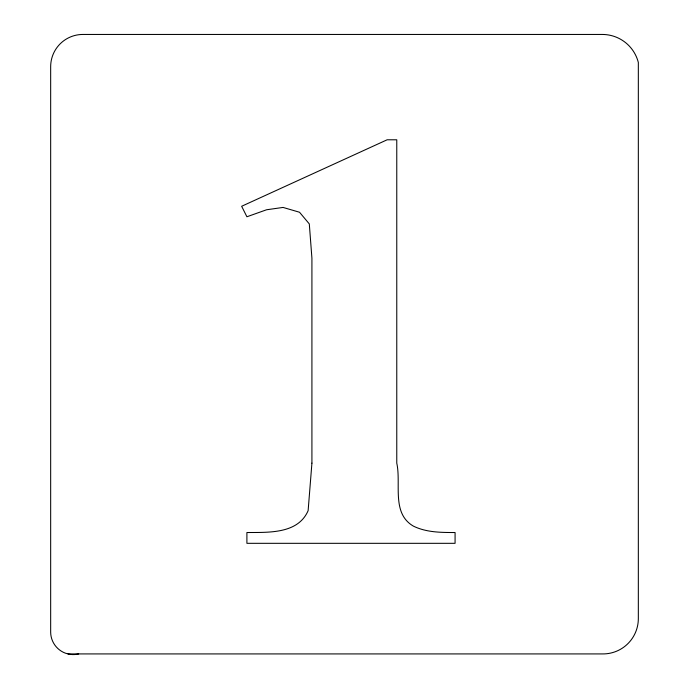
<?xml version="1.0" encoding="UTF-8"?>
<svg xmlns="http://www.w3.org/2000/svg" width="689" height="689" viewBox="0 0 689 689"><rect width="100%" height="100%" fill="white"/><g stroke="black" fill="none" stroke-linecap="round" stroke-linejoin="round"><path stroke-width="1.03" d="M67.978 653.921L602.289 653.921A35.354 35.354 0 0 0 638.333 618.567L638.333 62.475A37.18 37.18 0 0 0 602.289 34.45L82.904 34.45A32.237 32.237 0 0 0 50.667 66.687L50.667 632.261A22.591 22.591 0 0 0 65.352 653.155L68.607 654.102A22.591 22.591 0 0 0 78.692 653.921M311.919 463.137L308.129 510.661C297.906 534.164 268.417 532.321 246.903 532.528L246.903 543.32L455.076 543.32L455.076 532.528C440.943 532.511 426.353 532.468 413.383 526.12C391.154 513.193 401.386 483.807 396.769 463.137L396.769 139.789L387.14 139.789L241.65 206.269L246.903 216.768L266.583 209.766L283.058 207.432L299.526 212.246L309.301 223.908L311.919 258.168L311.919 463.137"/></g></svg>
